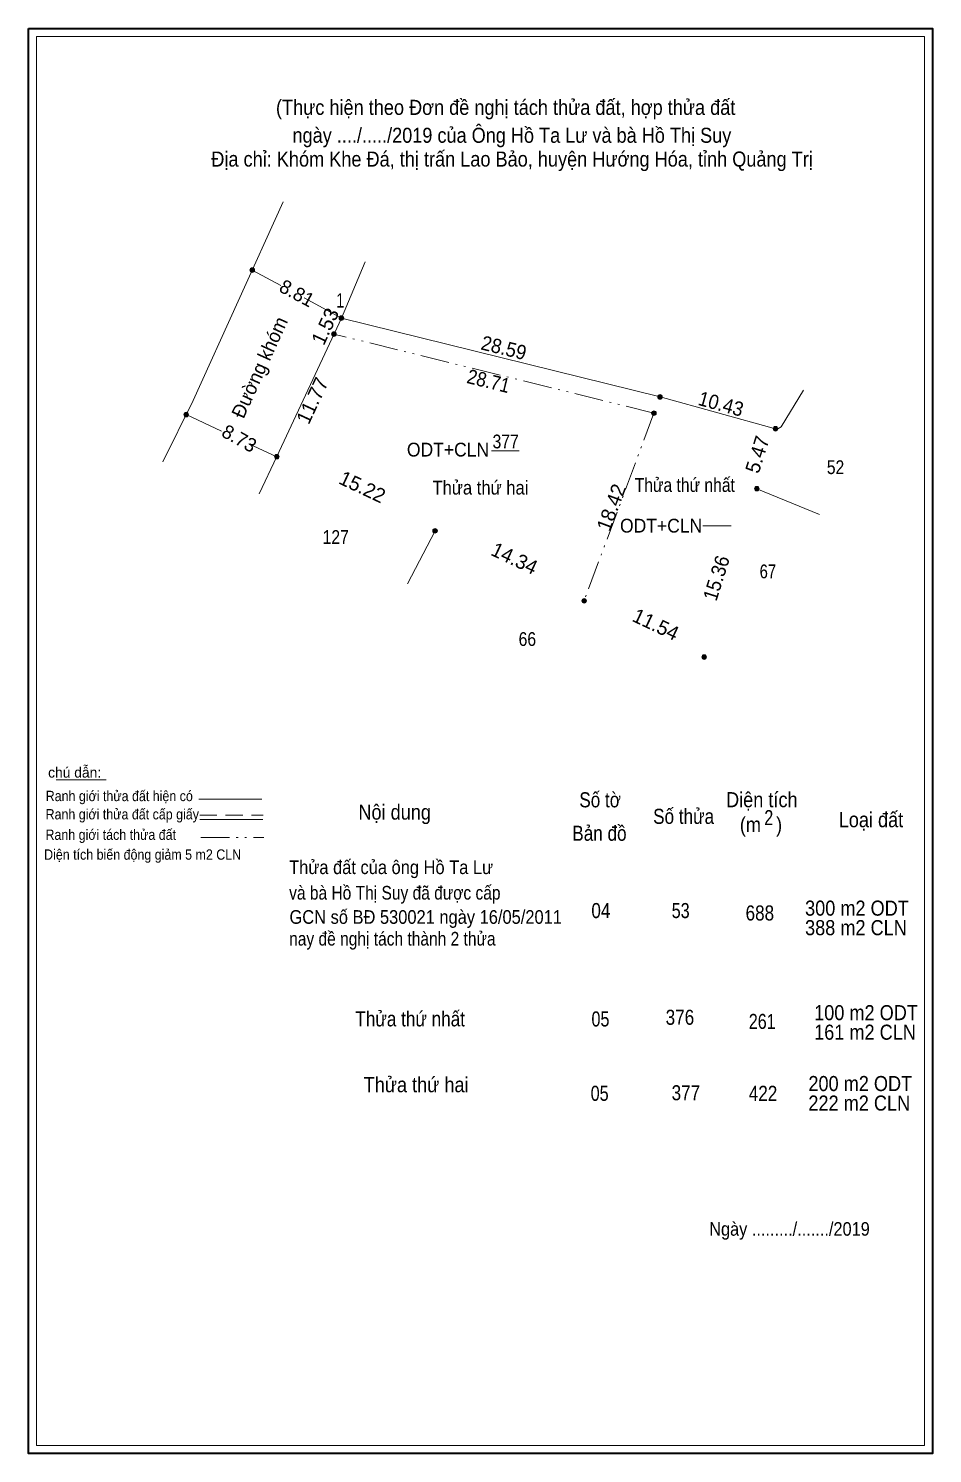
# Model space of a CAD drawing. Header units: metres. Extents: x 536372 to 537378, y 1838993 to 1839351.
# Drawn here: x 536371.8 to 536450.6, y 1839227.4 to 1839351.5 of the extents above; entities that cross this region are included whole.
import ezdxf
from ezdxf.enums import TextEntityAlignment as Align

# ---------------------------------------------------------------- set-up
doc = ezdxf.new("R2010")
doc.units = ezdxf.units.M
doc.header["$LTSCALE"] = 0.5
doc.linetypes.add('DASH_DOUBLE_DOT', pattern=[9.2, 5, -1.2, 0.3, -1.2, 0.3, -1.2])
doc.linetypes.add('MEDIUM_DASHED', pattern=[4.5, 3, -1.5])
for name, color, linetype, lineweight in [('10', 7, 'Continuous', 13), ('17', 7, 'Continuous', 13), ('5', 7, 'Continuous', 35), ('6', 7, 'Continuous', 13), ('63', 7, 'Continuous', 13), ('7', 7, 'Continuous', 25), ('8', 7, 'Continuous', 13)]:
    doc.layers.add(name, color=color, linetype=linetype, lineweight=lineweight)

msp = doc.modelspace()

# ---------------------------------------------------------------- hatches: boundary and pattern name
at = {"layer": '63'}
for points in [[(536391.53, 1839330.45, 1), (536391.13, 1839330.45, 1)], [(536399.29, 1839326.27, 1), (536398.89, 1839326.27, 1)], [(536398.64, 1839324.88, 1), (536398.24, 1839324.88, 1)], [(536427.04, 1839319.41, 1), (536426.64, 1839319.41, 1)], [(536385.77, 1839317.87, 1), (536385.37, 1839317.87, 1)], [(536426.51, 1839317.99, 1), (536426.11, 1839317.99, 1)], [(536437.1, 1839316.64, 1), (536436.7, 1839316.64, 1)], [(536393.67, 1839314.21, 1), (536393.27, 1839314.21, 1)], [(536435.47, 1839311.42, 1), (536435.07, 1839311.42, 1)], [(536407.45, 1839307.75, 1), (536407.05, 1839307.75, 1)], [(536420.43, 1839301.66, 1), (536420.03, 1839301.66, 1)], [(536430.88, 1839296.76, 1), (536430.48, 1839296.76, 1)]]:
    msp.add_hatch(color=256, dxfattribs=at).paths.add_polyline_path(points)

# ---------------------------------------------------------------- linework, layer by layer
at = {"layer": '10'}
for p, q in [((536386.18, 1839319.1), (536394.03, 1839336.4)), ((536401.16, 1839331.16), (536399.09, 1839326.27)), ((536399.09, 1839326.27), (536393.47, 1839314.21)), ((536439.33, 1839320.01), (536437.4, 1839316.8)), ((536386.18, 1839319.1), (536383.54, 1839313.76)), ((536435.27, 1839311.42), (536440.74, 1839309.16)), ((536407.25, 1839307.75), (536404.85, 1839303.14))]:
    msp.add_line(p, q, dxfattribs=at)
at = {"layer": '10', "linetype": 'DASH_DOUBLE_DOT'}
msp.add_line((536426.31, 1839317.99), (536398.44, 1839324.88), dxfattribs=at)
at = {"layer": '17'}
msp.add_line((536374.26, 1839286.07), (536378.61, 1839286.07), dxfattribs=at)
at = {"layer": '5'}
msp.add_lwpolyline([(536371.84, 1839351.48), (536450.57, 1839351.48), (536450.57, 1839227.43), (536371.84, 1839227.43)], close=True, dxfattribs=at)
at = {"layer": '5', "lineweight": 13}
msp.add_lwpolyline([(536449.87, 1839255.75), (536449.87, 1839228.13), (536372.54, 1839228.13), (536372.54, 1839350.78), (536449.87, 1839350.78)], close=True, dxfattribs=at)
at = {"layer": '6'}
for p, q in [((536386.67, 1839284.39), (536392.15, 1839284.39)), ((536386.75, 1839282.63), (536392.24, 1839282.63))]:
    msp.add_line(p, q, dxfattribs=at)
at = {"layer": '6', "linetype": 'MEDIUM_DASHED'}
msp.add_line((536386.75, 1839283), (536392.28, 1839283), dxfattribs=at)
at = {"layer": '63', "linetype": 'DASH_DOUBLE_DOT'}
msp.add_line((536386.84, 1839281.05), (536392.35, 1839281.05), dxfattribs=at)
at = {"layer": '63'}
for centre in [(536391.33, 1839330.45), (536399.09, 1839326.27), (536398.44, 1839324.88), (536426.84, 1839319.41), (536385.57, 1839317.87), (536426.31, 1839317.99), (536436.9, 1839316.64), (536393.47, 1839314.21), (536435.27, 1839311.42), (536407.25, 1839307.75), (536420.23, 1839301.66), (536430.68, 1839296.76)]:
    msp.add_circle(centre, 0.2, dxfattribs=at)
at = {"layer": '8'}
for p, q in [((536393.81, 1839329.11), (536391.33, 1839330.45)), ((536399.09, 1839326.27), (536395.84, 1839328.02)), ((536399.09, 1839326.27), (536426.84, 1839319.41)), ((536426.84, 1839319.41), (536436.9, 1839316.64)), ((536385.57, 1839317.87), (536388.65, 1839316.44)), ((536437.1, 1839316.64), (536437.4, 1839316.8)), ((536391.04, 1839315.33), (536393.46, 1839314.2)), ((536393.47, 1839314.21), (536391.93, 1839310.96)), ((536412.16, 1839314.72), (536414.57, 1839314.72)), ((536430.56, 1839308.2), (536433.04, 1839308.2))]:
    msp.add_line(p, q, dxfattribs=at)
at = {"layer": '8', "linetype": 'DASH_DOUBLE_DOT'}
msp.add_line((536426.31, 1839317.99), (536420.23, 1839301.66), dxfattribs=at)

# ---------------------------------------------------------------- texts
at = {"layer": '6'}
msp.add_text('chú dẫn:', height=0.8998, dxfattribs=at).set_placement((536373.55, 1839286.27))
for s, height, width, p in [('Ranh giới thửa đất hiện có ', 0.8998, 0.9, (536373.34, 1839284.22)), ('Số tờ', 1.312, 0.85, (536419.81, 1839283.68)), ('Diện tích', 1.312, 0.9, (536432.59, 1839283.69)), ('Ranh giới thửa đất cấp giấy', 0.8998, 0.9, (536373.33, 1839282.63)), ('Nội dung', 1.312, 0.9, (536400.57, 1839282.61)), ('Số thửa', 1.312, 0.85, (536426.24, 1839282.24)), ('2', 1.312, 0.8, (536435.92, 1839282.13)), ('Loại đất', 1.312, 0.9, (536442.4, 1839281.95)), ('Bản đồ', 1.312, 0.85, (536419.2, 1839280.77)), ('(m   )', 1.312, 0.9, (536433.79, 1839281.52)), ('Ranh giới tách thửa đất', 0.8998, 0.9, (536373.32, 1839280.85)), ('Diện tích biến động giảm 5 m2 CLN', 0.9, 0.9, (536373.2, 1839279.12)), ('Thửa đất của ông Hồ Ta Lư ', 1.19, 0.9, (536394.54, 1839277.87)), ('và bà Hồ Thị Suy đã được cấp ', 1.19, 0.85, (536394.54, 1839275.65)), ('GCN số BĐ 530021 ngày 16/05/2011', 1.19, 0.9, (536394.57, 1839273.54)), ('04', 1.31, 0.85, (536420.86, 1839274.04)), ('53', 1.31, 0.8, (536427.86, 1839274.04)), ('688', 1.31, 0.85, (536434.29, 1839273.83)), ('300 m2 ODT', 1.312, 0.9, (536439.47, 1839274.25)), ('388 m2 CLN', 1.312, 0.9, (536439.47, 1839272.55)), ('nay đề nghị tách thành 2 thửa', 1.19, 0.85, (536394.54, 1839271.65)), ('Thửa thứ nhất', 1.312, 0.85, (536400.31, 1839264.61)), ('05', 1.314, 0.8, (536420.87, 1839264.6)), ('376', 1.31, 0.85, (536427.33, 1839264.75)), ('100 m2 ODT ', 1.312, 0.9, (536440.26, 1839265.15)), ('261', 1.31, 0.8, (536434.57, 1839264.39)), ('161 m2 CLN', 1.312, 0.9, (536440.26, 1839263.45)), ('Thửa thứ hai', 1.312, 0.9, (536401.03, 1839258.88)), ('200 m2 ODT', 1.312, 0.9, (536439.76, 1839258.98)), ('05', 1.314, 0.8, (536420.8, 1839258.13)), ('377', 1.31, 0.85, (536427.85, 1839258.18)), ('422', 1.31, 0.85, (536434.57, 1839258.13)), ('222 m2 CLN', 1.312, 0.9, (536439.76, 1839257.28))]:
    msp.add_text(s, height=height, dxfattribs=dict(at, width=width)).set_placement(p)
at = {"layer": '6', "width": 0.9}
msp.add_text('Ngày ........./......./2019', height=1.181, dxfattribs=at).set_placement((536438.115, 1839246.39), align=Align.CENTER)
at = {"layer": '63', "width": 0.75}
msp.add_text(' 1', height=1.25, dxfattribs=at).set_placement((536399.34, 1839327.19), align=Align.RIGHT)
at = {"layer": '63'}
for s, rotation, p in [('1.53', 64.938, (536398.2439, 1839325.2853)), ('11.77', 65.013, (536397.1289, 1839318.826)), ('5.47', 72.658, (536435.9095, 1839314.2137)), ('15.22', 334.684, (536400.6528, 1839311.0099)), ('18.42', 69.597, (536423.1812, 1839309.5721)), ('18.42', 69.597, (536423.1812, 1839309.5721)), ('14.34', 334.71, (536413.898, 1839304.7885)), ('11.54', 334.71, (536426.208, 1839299.0385))]:
    msp.add_text(s, height=1.25, rotation=rotation, dxfattribs=at).set_placement(p, align=Align.CENTER)
for s, rotation, width, p in [('28.59', 346.114, 0.95, (536413.09, 1839323.0803)), ('28.71', 346.114, 0.9, (536411.76, 1839320.1851)), ('10.43', 344.605, 0.95, (536431.9841, 1839318.2012)), ('15.36', 72.604, 0.95, (536432.3394, 1839303.4531))]:
    msp.add_text(s, height=1.25, rotation=rotation, dxfattribs=dict(at, width=width)).set_placement(p, align=Align.CENTER)
at = {"layer": '7', "width": 0.9}
for s, height, p in [('(Thực hiện theo Đơn đề nghị tách thửa đất, hợp thửa đất ', 1.312, (536413.615, 1839343.96)), ('ngày ..../...../2019 của Ông Hồ Ta Lư và bà Hồ Thị Suy', 1.31, (536413.94, 1839341.53)), ('Địa chỉ: Khóm Khe Đá, thị trấn Lao Bảo, huyện Hướng Hóa, tỉnh Quảng Trị', 1.312, (536413.955, 1839339.46))]:
    msp.add_text(s, height=height, dxfattribs=at).set_placement(p, align=Align.CENTER)
at = {"layer": '8'}
for s, rotation, p in [('8.81', 331.69, (536394.9355, 1839327.9075)), (' Đường khóm', 65.575, (536392.4201, 1839321.5319)), ('8.73', 330.792, (536389.9072, 1839315.2709))]:
    msp.add_text(s, height=1.2, rotation=rotation, dxfattribs=at).set_placement(p, align=Align.CENTER)
for s, width, p in [('ODT+CLN', 0.95, (536408.375, 1839314.22)), ('377', 0.85, (536413.395, 1839314.93)), ('52', 0.85, (536442.125, 1839312.69)), ('Thửa thứ hai', 0.9, (536411.2, 1839310.91)), ('Thửa thứ nhất', 0.85, (536428.995, 1839311.14)), ('ODT+CLN', 0.95, (536426.935, 1839307.6)), ('127', 0.85, (536398.595, 1839306.61)), ('67', 0.8, (536436.23, 1839303.62)), ('66', 0.85, (536415.285, 1839297.73))]:
    msp.add_text(s, height=1.2, dxfattribs=dict(at, width=width)).set_placement(p, align=Align.CENTER)

doc.saveas('drawing.dxf')
